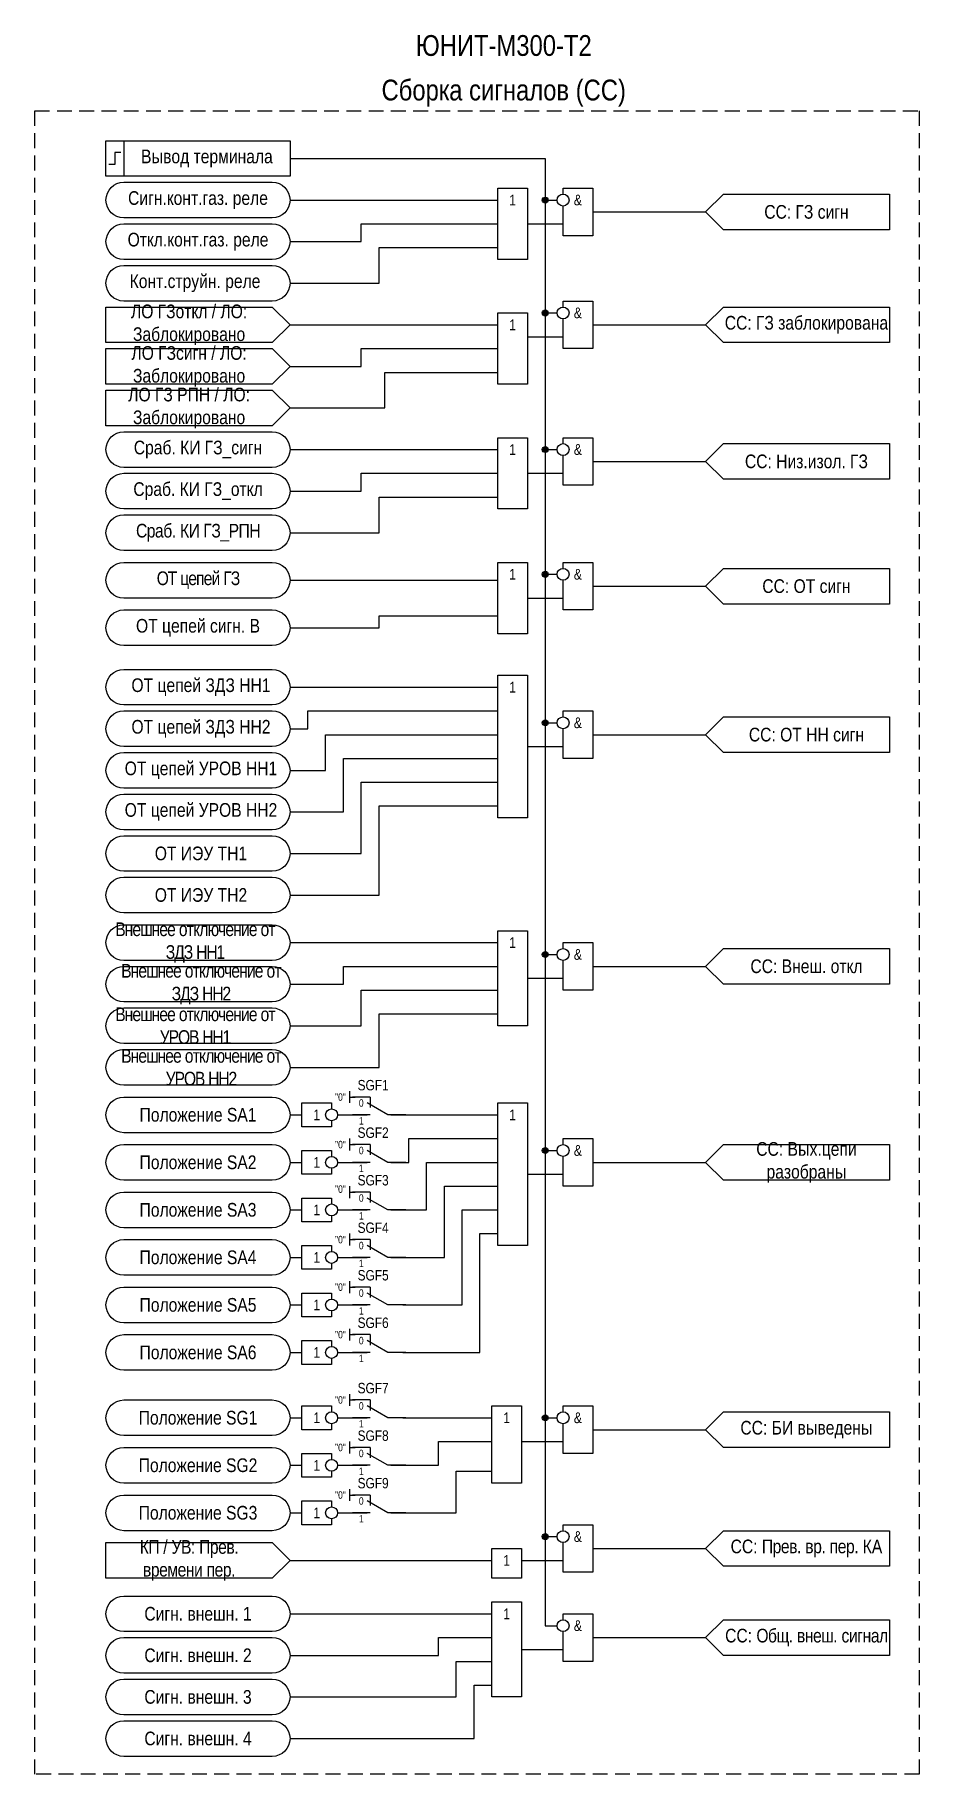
# Model space of a CAD drawing. Header units: millimetres. Extents: x -999 to 446, y 73 to 378.
# Drawn here: x -999 to -850, y 73 to 365.8 of the extents above.
import ezdxf
from ezdxf.enums import TextEntityAlignment as Align

# ---------------------------------------------------------------- set-up
doc = ezdxf.new("R2010")
doc.units = ezdxf.units.MM
doc.linetypes.add('штриховая2', pattern=[0.375, 0.25, -0.125])
doc.layers.add('TEXT', color=7, linetype='Continuous', lineweight=25)
doc.layers.add('Основная', color=7, linetype='Continuous')
doc.styles.add('2.5_Gost_RD', font='ARIALN.TTF', dxfattribs={"height": 2.5})
doc.styles.add('3.5_Gost_RD', font='ARIALN.TTF', dxfattribs={"height": 3.5})
doc.styles.add('Вывод', font='ARIALN.TTF', dxfattribs={"height": 2.5})
doc.styles.add('Компонент', font='ARIALN.TTF', dxfattribs={"height": 3.5})

# ---------------------------------------------------------------- blocks, each defined once
blk = doc.blocks.new('Точка')
at = {"ltscale": 100}
h = blk.add_hatch(color=256, dxfattribs=at)
h.dxf.hatch_style = 1
edge = h.paths.add_edge_path()
edge.add_arc((0, 0), 0.5, 0, 360)
blk.add_circle((0, 0), 0.5, dxfattribs=at)
blk = doc.blocks.new('*U78')
at = {"layer": 'Основная', "ltscale": 0.35}
blk.add_line((6, 6), (6, 2.5), dxfattribs=at)
at = {"layer": 'Основная', "color": 0}
blk.add_line((0, 0), (7, 4), dxfattribs=at)
blk = doc.blocks.new('*U88')
at = {"layer": 'Основная', "color": 0}
for p, q in [((-3, 6), (-9, 6)), ((-3, 0), (-9, 0)), ((9, 0), (3, 0))]:
    blk.add_line(p, q, dxfattribs=at)
at = {"layer": 'Основная', "ltscale": 0.25, "xscale": -1}
blk.add_blockref('*U78', (3, 0), dxfattribs=at)
at = {"layer": 'Основная'}
for tag, height, style, p in [('ОУ', 3.5, 'Компонент', (-2, 10)), ('В1', 2.5, 'Вывод', (-13, 6)), ('В2', 2.5, 'Вывод', (-6, 4)), ('В3', 2.5, 'Вывод', (-6, -2))]:
    blk.add_attdef(tag, text='', height=height, dxfattribs=dict(at, style=style)).set_placement(p, align=Align.MIDDLE_CENTER)
blk = doc.blocks.new('*U89')
at = {"layer": 'Основная', "color": 0}
for p, q in [((-3, 6), (-9, 6)), ((-3, 0), (-9, 0)), ((9, 0), (3, 0))]:
    blk.add_line(p, q, dxfattribs=at)
at = {"layer": 'Основная', "ltscale": 0.25, "xscale": -1}
blk.add_blockref('*U78', (3, 0), dxfattribs=at)
at = {"layer": 'Основная'}
for tag, height, style, p in [('ОУ', 3.5, 'Компонент', (-2, 10)), ('В1', 2.5, 'Вывод', (-13, 7)), ('В2', 2.5, 'Вывод', (-6, 4)), ('В3', 2.5, 'Вывод', (-6, -2))]:
    blk.add_attdef(tag, text='', height=height, dxfattribs=dict(at, style=style)).set_placement(p, align=Align.MIDDLE_CENTER)

msp = doc.modelspace()

# ---------------------------------------------------------------- linework, layer by layer
at = {"ltscale": 100}
for p, q in [((-913, 338), (-911, 338)), ((-913, 334), (-913, 113)), ((-913, 319), (-911, 319)), ((-913, 296), (-911, 296)), ((-913, 275), (-911, 275)), ((-913, 250), (-911, 250)), ((-913, 211), (-911, 211)), ((-946, 188), (-946, 186)), ((-946, 187), (-945, 187)), ((-946, 180), (-946, 178)), ((-946, 179), (-945, 179)), ((-913, 178), (-911, 178)), ((-946, 172), (-946, 170)), ((-946, 171), (-945, 171)), ((-946, 164), (-946, 162)), ((-946, 163), (-945, 163)), ((-946, 156), (-946, 154)), ((-946, 155), (-945, 155)), ((-946, 148), (-946, 146)), ((-946, 147), (-945, 147)), ((-946, 137), (-946, 135)), ((-946, 136), (-945, 136)), ((-937, 133), (-922, 133)), ((-913, 133), (-911, 133)), ((-946, 129), (-946, 127)), ((-946, 128), (-945, 128)), ((-946, 121), (-946, 119)), ((-946, 120), (-945, 120)), ((-913, 113), (-911, 113))]:
    msp.add_line(p, q, dxfattribs=at)
at = {"linetype": 'штриховая2', "ltscale": 10}
msp.add_lwpolyline([(-999, 353), (-850, 353), (-850, 73), (-999, 73)], close=True, dxfattribs=at)
at = {"ltscale": 100}
for points in [[(-987, 348), (-984, 348), (-984, 342), (-987, 342)], [(-987, 348), (-956, 348), (-956, 342), (-987, 342)], [(-921, 340), (-916, 340), (-916, 328), (-921, 328)], [(-921, 319), (-916, 319), (-916, 307), (-921, 307)], [(-921, 298), (-916, 298), (-916, 286), (-921, 286)], [(-921, 277), (-916, 277), (-916, 265), (-921, 265)], [(-921, 258), (-916, 258), (-916, 234), (-921, 234)], [(-921, 215), (-916, 215), (-916, 199), (-921, 199)], [(-921, 186), (-916, 186), (-916, 162), (-921, 162)], [(-922, 135), (-917, 135), (-917, 122), (-922, 122)], [(-922, 111), (-917, 111), (-917, 106), (-922, 106)], [(-922, 102), (-917, 102), (-917, 86), (-922, 86)]]:
    msp.add_lwpolyline(points, close=True, dxfattribs=at)
at = {"lineweight": 30, "ltscale": 100}
msp.add_lwpolyline([(-984.5, 346), (-985.5, 346), (-985.5, 344), (-986.5, 344)], dxfattribs=at)
at = {"ltscale": 100}
for points in [[(-956, 345), (-913, 345), (-913, 334), (-911, 334)], [(-956, 345), (-913, 345), (-913, 334), (-911, 334)], [(-910, 339), (-910, 340), (-905, 340), (-905, 332), (-910, 332), (-910, 337)], [(-956, 338), (-921, 338)], [(-886, 336), (-883, 339), (-855, 339), (-855, 333), (-883, 333), (-886, 336)], [(-956, 331), (-944, 331), (-944, 334), (-921, 334)], [(-916, 334), (-910, 334)], [(-905, 336), (-886, 336)], [(-956, 324), (-941, 324), (-941, 330), (-921, 330)], [(-987, 320), (-959, 320), (-956, 317), (-959, 314), (-987, 314), (-987, 320)], [(-910, 320), (-910, 321), (-905, 321), (-905, 313), (-910, 313), (-910, 318)], [(-886, 317), (-883, 320), (-855, 320), (-855, 314), (-883, 314), (-886, 317)], [(-956, 317), (-921, 317)], [(-905, 317), (-886, 317)], [(-916, 315), (-910, 315)], [(-987, 313), (-959, 313), (-956, 310), (-959, 307), (-987, 307), (-987, 313)], [(-956, 310), (-944, 310), (-944, 313), (-921, 313)], [(-956, 303), (-940, 303), (-940, 309), (-921, 309)], [(-987, 306), (-959, 306), (-956, 303), (-959, 300), (-987, 300), (-987, 306)], [(-956, 296), (-921, 296)], [(-910, 297), (-910, 298), (-905, 298), (-905, 290), (-910, 290), (-910, 295)], [(-886, 294), (-883, 297), (-855, 297), (-855, 291), (-883, 291), (-886, 294)], [(-905, 294), (-886, 294)], [(-956, 289), (-944, 289), (-944, 292), (-921, 292)], [(-916, 292), (-910, 292)], [(-956, 282), (-941, 282), (-941, 288), (-921, 288)], [(-910, 276), (-910, 277), (-905, 277), (-905, 269), (-910, 269), (-910, 274)], [(-886, 273), (-883, 276), (-855, 276), (-855, 270), (-883, 270), (-886, 273)], [(-956, 274), (-921, 274)], [(-905, 273), (-886, 273)], [(-916, 271), (-910, 271)], [(-956, 266), (-941, 266), (-941, 268), (-921, 268)], [(-956, 256), (-921, 256)], [(-956, 249), (-953, 249), (-953, 252), (-921, 252)], [(-910, 251), (-910, 252), (-905, 252), (-905, 244), (-910, 244), (-910, 249)], [(-886, 248), (-883, 251), (-855, 251), (-855, 245), (-883, 245), (-886, 248)], [(-956, 242), (-950, 242), (-950, 248), (-921, 248)], [(-916, 246), (-910, 246)], [(-905, 248), (-886, 248)], [(-956, 235), (-947, 235), (-947, 244), (-921, 244)], [(-956, 228), (-944, 228), (-944, 240), (-921, 240)], [(-956, 221), (-941, 221), (-941, 236), (-921, 236)], [(-956, 213), (-921, 213)], [(-910, 212), (-910, 213), (-905, 213), (-905, 205), (-910, 205), (-910, 210)], [(-886, 209), (-883, 212), (-855, 212), (-855, 206), (-883, 206), (-886, 209)], [(-956, 206), (-947, 206), (-947, 209), (-921, 209)], [(-905, 209), (-886, 209)], [(-956, 199), (-944, 199), (-944, 205), (-921, 205)], [(-916, 207), (-910, 207)], [(-956, 192), (-941, 192), (-941, 201), (-921, 201)], [(-949, 183), (-949, 182), (-954, 182), (-954, 186), (-949, 186), (-949, 185)], [(-956, 184), (-954, 184)], [(-948, 184), (-943, 184)], [(-939, 184), (-921, 184)], [(-939, 176), (-936, 176), (-936, 180), (-921, 180)], [(-910, 179), (-910, 180), (-905, 180), (-905, 172), (-910, 172), (-910, 177)], [(-886, 176), (-883, 179), (-855, 179), (-855, 173), (-883, 173), (-886, 176)], [(-956, 176), (-954, 176)], [(-949, 175), (-949, 174), (-954, 174), (-954, 178), (-949, 178), (-949, 177)], [(-948, 176), (-943, 176)], [(-939, 168), (-933, 168), (-933, 176), (-921, 176)], [(-905, 176), (-886, 176)], [(-916, 174), (-910, 174)], [(-949, 167), (-949, 166), (-954, 166), (-954, 170), (-949, 170), (-949, 169)], [(-939, 160), (-930, 160), (-930, 172), (-921, 172)], [(-956, 168), (-954, 168)], [(-948, 168), (-943, 168)], [(-937, 152), (-927, 152), (-927, 168), (-921, 168)], [(-937, 144), (-924, 144), (-924, 164), (-921, 164)], [(-949, 159), (-949, 158), (-954, 158), (-954, 162), (-949, 162), (-949, 161)], [(-956, 160), (-954, 160)], [(-948, 160), (-943, 160)], [(-949, 151), (-949, 150), (-954, 150), (-954, 154), (-949, 154), (-949, 153)], [(-956, 152), (-954, 152)], [(-948, 152), (-943, 152)], [(-956, 144), (-954, 144)], [(-949, 143), (-949, 142), (-954, 142), (-954, 146), (-949, 146), (-949, 145)], [(-948, 144), (-943, 144)], [(-949, 132), (-949, 131), (-954, 131), (-954, 135), (-949, 135), (-949, 134)], [(-910, 134), (-910, 135), (-905, 135), (-905, 127), (-910, 127), (-910, 132)], [(-956, 133), (-954, 133)], [(-948, 133), (-943, 133)], [(-886, 131), (-883, 134), (-855, 134), (-855, 128), (-883, 128), (-886, 131)], [(-939, 125), (-931, 125), (-931, 129), (-922, 129)], [(-917, 129), (-910, 129)], [(-905, 131), (-886, 131)], [(-949, 124), (-949, 123), (-954, 123), (-954, 127), (-949, 127), (-949, 126)], [(-956, 125), (-954, 125)], [(-948, 125), (-943, 125)], [(-939, 117), (-928, 117), (-928, 124), (-922, 124)], [(-949, 116), (-949, 115), (-954, 115), (-954, 119), (-949, 119), (-949, 118)], [(-956, 117), (-954, 117)], [(-948, 117), (-943, 117)], [(-910, 114), (-910, 115), (-905, 115), (-905, 107), (-910, 107), (-910, 112)], [(-987, 112), (-959, 112), (-956, 109), (-959, 106), (-987, 106), (-987, 112)], [(-913, 113), (-913, 98), (-911, 98)], [(-886, 111), (-883, 114), (-855, 114), (-855, 108), (-883, 108), (-886, 111)], [(-956, 109), (-922, 109)], [(-917, 109), (-910, 109)], [(-905, 111), (-886, 111)], [(-956, 100), (-922, 100)], [(-910, 99), (-910, 100), (-905, 100), (-905, 92), (-910, 92), (-910, 97)], [(-886, 96), (-883, 99), (-855, 99), (-855, 93), (-883, 93), (-886, 96)], [(-956, 93), (-931, 93), (-931, 96), (-922, 96)], [(-917, 94), (-910, 94)], [(-905, 96), (-886, 96)], [(-956, 86), (-928, 86), (-928, 92), (-922, 92)], [(-956, 79), (-925, 79), (-925, 88), (-922, 88)]]:
    msp.add_lwpolyline(points, dxfattribs=at)
for points in [[(-984, 335, -1), (-984, 341), (-959, 341, -1), (-959, 335)], [(-984, 328, -1), (-984, 334), (-959, 334, -1), (-959, 328)], [(-984, 321, -1), (-984, 327), (-959, 327, -1), (-959, 321)], [(-984, 293, -1), (-984, 299), (-959, 299, -1), (-959, 293)], [(-984, 286, -1), (-984, 292), (-959, 292, -1), (-959, 286)], [(-984, 279, -1), (-984, 285), (-959, 285, -1), (-959, 279)], [(-984, 271, -1), (-984, 277), (-959, 277, -1), (-959, 271)], [(-984, 263, -1), (-984, 269), (-959, 269, -1), (-959, 263)], [(-984, 253, -1), (-984, 259), (-959, 259, -1), (-959, 253)], [(-984, 246, -1), (-984, 252), (-959, 252, -1), (-959, 246)], [(-984, 239, -1), (-984, 245), (-959, 245, -1), (-959, 239)], [(-984, 232, -1), (-984, 238), (-959, 238, -1), (-959, 232)], [(-984, 225, -1), (-984, 231), (-959, 231, -1), (-959, 225)], [(-984, 218, -1), (-984, 224), (-959, 224, -1), (-959, 218)], [(-984, 210, -1), (-984, 216), (-959, 216, -1), (-959, 210)], [(-984, 203, -1), (-984, 209), (-959, 209, -1), (-959, 203)], [(-984, 196, -1), (-984, 202), (-959, 202, -1), (-959, 196)], [(-984, 189, -1), (-984, 195), (-959, 195, -1), (-959, 189)], [(-984, 181, -1), (-984, 187), (-959, 187, -1), (-959, 181)], [(-984, 173, -1), (-984, 179), (-959, 179, -1), (-959, 173)], [(-984, 165, -1), (-984, 171), (-959, 171, -1), (-959, 165)], [(-984, 157, -1), (-984, 163), (-959, 163, -1), (-959, 157)], [(-984, 149, -1), (-984, 155), (-959, 155, -1), (-959, 149)], [(-984, 141, -1), (-984, 147), (-959, 147, -1), (-959, 141)], [(-984, 130, -1), (-984, 136), (-959, 136, -1), (-959, 130)], [(-984, 122, -1), (-984, 128), (-959, 128, -1), (-959, 122)], [(-984, 114, -1), (-984, 120), (-959, 120, -1), (-959, 114)], [(-984, 97, -1), (-984, 103), (-959, 103, -1), (-959, 97)], [(-984, 90, -1), (-984, 96), (-959, 96, -1), (-959, 90)], [(-984, 83, -1), (-984, 89), (-959, 89, -1), (-959, 83)], [(-984, 76, -1), (-984, 82), (-959, 82, -1), (-959, 76)]]:
    msp.add_lwpolyline(points, format="xyb", close=True, dxfattribs=at)
for centre in [(-910, 338), (-910, 319), (-910, 296), (-910, 275), (-910, 250), (-910, 211), (-949, 184), (-910, 178), (-949, 176), (-949, 168), (-949, 160), (-949, 152), (-949, 144), (-949, 133), (-910, 133), (-949, 125), (-949, 117), (-910, 113), (-910, 98)]:
    msp.add_circle(centre, 1, dxfattribs=at)

# ---------------------------------------------------------------- block references
for p in [(-913, 338), (-913, 319), (-913, 296), (-913, 275), (-913, 250), (-913, 211), (-913, 178), (-913, 133), (-913, 113)]:
    msp.add_blockref('Точка', p, dxfattribs=at)
at = {"layer": 'Основная', "ltscale": 0.25, "xscale": 0.5, "yscale": 0.5, "zscale": 0.5}
for name, p, values in [('*U88', (-941, 184), {'ОУ': 'SGF1', 'В1': '"0"', 'В2': '0', 'В3': '1'}), ('*U88', (-941, 176), {'ОУ': 'SGF2', 'В1': '"0"', 'В2': '0', 'В3': '1'}), ('*U89', (-941, 168), {'ОУ': 'SGF3', 'В1': '"0"', 'В2': '0', 'В3': '1'}), ('*U88', (-941, 160), {'ОУ': 'SGF4', 'В1': '"0"', 'В2': '0', 'В3': '1'}), ('*U88', (-941, 152), {'ОУ': 'SGF5', 'В1': '"0"', 'В2': '0', 'В3': '1'}), ('*U88', (-941, 144), {'ОУ': 'SGF6', 'В1': '"0"', 'В2': '0', 'В3': '1'}), ('*U88', (-941, 133), {'ОУ': 'SGF7', 'В1': '"0"', 'В2': '0', 'В3': '1'}), ('*U88', (-941, 125), {'ОУ': 'SGF8', 'В1': '"0"', 'В2': '0', 'В3': '1'}), ('*U88', (-941, 117), {'ОУ': 'SGF9', 'В1': '"0"', 'В2': '0', 'В3': '1'})]:
    msp.add_blockref(name, p, dxfattribs=at).add_auto_attribs(values)

# ---------------------------------------------------------------- texts
at = {"color": 30, "ltscale": 100, "char_height": 3.5, "width": 140, "attachment_point": 5, "style": '3.5_Gost_RD'}
for s, insert in [('ЮНИТ-М300-Т2', (-920, 364)), ('Сборка сигналов (СС)', (-920, 356))]:
    msp.add_mtext(s, dxfattribs=dict(at, insert=insert))
at = {"ltscale": 100, "attachment_point": 5, "style": '2.5_Gost_RD'}
for s, insert, char_height, width in [('\\A1;Сигн.конт.газ. реле', (-971.5, 338), 2.3, 31), ('1', (-918.5, 338), 1.8, 5), ('&', (-907.5, 338), 1.8, 5), ('СС: ГЗ сигн', (-869, 336), 2.3, 28), ('\\A1;Откл.конт.газ. реле', (-971.5, 331), 2.3, 31), ('\\A1;Конт.струйн. реле', (-972, 324), 2.3, 31), ('&', (-907.5, 319), 1.8, 5), ('1', (-918.5, 317), 1.8, 5), ('СС: ГЗ заблокирована', (-869, 317), 2.3, 28), ('\\A1;Сраб. КИ ГЗ_сигн', (-971.5, 296), 2.3, 31), ('1', (-918.5, 296), 1.8, 5), ('&', (-907.5, 296), 1.8, 5), ('СС: Низ.изол. ГЗ', (-869, 294), 2.3, 28), ('\\A1;Сраб. КИ ГЗ_откл', (-971.5, 289), 2.3, 31), ('\\A1;{\\T0.95;Сраб. КИ ГЗ_РПН}', (-971.5, 282), 2.3, 31), ('{\\T0.9;ОТ цепей ГЗ}', (-971.5, 274), 2.3, 31), ('1', (-918.5, 275), 1.8, 5), ('&', (-907.5, 275), 1.8, 5), ('СС: ОТ сигн', (-869, 273), 2.3, 28), ('\\pt11.5;ОТ цепей сигн. В', (-971.5, 266), 2.3, 31), ('ОТ цепей ЗДЗ НН1', (-971, 256), 2.3, 31), ('1', (-918.5, 256), 1.8, 5), ('ОТ цепей ЗДЗ НН2', (-971, 249), 2.3, 31), ('&', (-907.5, 250), 1.8, 5), ('СС: ОТ НН сигн', (-869, 248), 2.3, 28), ('ОТ цепей УРОВ НН1', (-971, 242), 2.3, 31), ('ОТ цепей УРОВ НН2', (-971, 235), 2.3, 31), ('ОТ ИЭУ ТН1', (-971, 228), 2.3, 31), ('ОТ ИЭУ ТН2', (-971, 221), 2.3, 31), ('{\\T0.9;Внешнее отключение от ЗДЗ НН1}', (-972, 213), 2.3, 31), ('1', (-918.5, 213), 1.8, 5), ('&', (-907.5, 211), 1.8, 5), ('{\\T0.9;Внешнее отключение от ЗДЗ НН2}', (-971, 206), 2.3, 31), ('СС: Внеш. откл', (-869, 209), 2.3, 28), ('{\\T0.9;Внешнее отключение от УРОВ НН1}', (-972, 199), 2.3, 31), ('{\\T0.9;Внешнее отключение от УРОВ НН2}', (-971, 192), 2.3, 31), ('Положение SA1', (-971.5, 184), 2.3, 31), ('1', (-951.5, 184), 1.8, 5), ('1', (-918.5, 184), 1.8, 5), ('&', (-907.5, 178), 1.8, 5), ('СС: Вых.цепи разобраны', (-869, 176), 2.3, 28), ('Положение SA2', (-971.5, 176), 2.3, 31), ('1', (-951.5, 176), 1.8, 5), ('Положение SA3', (-971.5, 168), 2.3, 31), ('1', (-951.5, 168), 1.8, 5), ('Положение SA4', (-971.5, 160), 2.3, 31), ('1', (-951.5, 160), 1.8, 5), ('Положение SA5', (-971.5, 152), 2.3, 31), ('1', (-951.5, 152), 1.8, 5), ('Положение SA6', (-971.5, 144), 2.3, 31), ('1', (-951.5, 144), 1.8, 5), ('Положение SG1', (-971.5, 133), 2.3, 31), ('1', (-951.5, 133), 1.8, 5), ('1', (-919.5, 133), 1.8, 5), ('&', (-907.5, 133), 1.8, 5), ('СС: БИ выведены', (-869, 131), 2.3, 28), ('\\pt23;Положение SG2', (-971.5, 125), 2.3, 31), ('1', (-951.5, 125), 1.8, 5), ('\\pt23;Положение SG3', (-971.5, 117), 2.3, 31), ('1', (-951.5, 117), 1.8, 5), ('&', (-907.5, 113), 1.8, 5), ('СС: {\\T0.95;Прев. вр. пер.} КА', (-869, 111), 2.3, 28), ('1', (-919.5, 109), 1.8, 5), ('Сигн. внешн. 1', (-971.5, 100), 2.3, 31), ('1', (-919.5, 100), 1.8, 5), ('&', (-907.5, 98), 1.8, 5), ('СС: {\\T0.95;Общ. внеш. сигнал}', (-869, 96), 2.3, 28), ('Сигн. внешн. 2', (-971.5, 93), 2.3, 31), ('Сигн. внешн. 3', (-971.5, 86), 2.3, 31), ('Сигн. внешн. 4', (-971.5, 79), 2.3, 31)]:
    msp.add_mtext(s, dxfattribs=dict(at, insert=insert, char_height=char_height, width=width))
at = {"layer": 'TEXT', "ltscale": 100, "char_height": 2.3, "width": 28, "attachment_point": 5, "style": '2.5_Gost_RD'}
for s, insert in [('Вывод терминала', (-970, 345)), ('ЛО ГЗоткл / ЛО:\\PЗаблокировано', (-973, 317)), ('ЛО ГЗсигн / ЛО:\\PЗаблокировано', (-973, 310)), ('ЛО ГЗ РПН / ЛО: Заблокировано', (-973, 303))]:
    msp.add_mtext(s, dxfattribs=dict(at, insert=insert))
at = {"layer": 'TEXT', "color": 0, "ltscale": 100, "insert": (-973, 109), "char_height": 2.3, "width": 25.5124, "attachment_point": 5, "style": '2.5_Gost_RD'}
msp.add_mtext('{\\T0.95;\\C256;КП / УВ: Прев. времени пер.}', dxfattribs=at)

doc.saveas('drawing.dxf')
